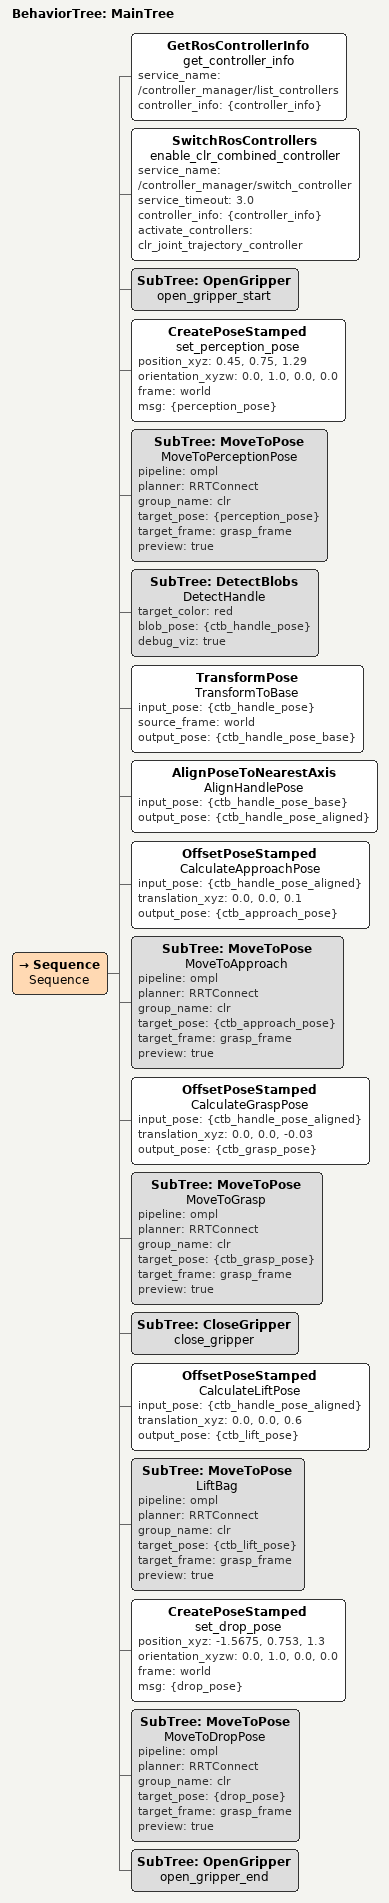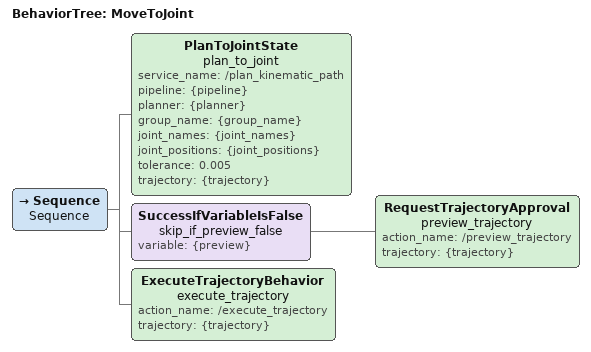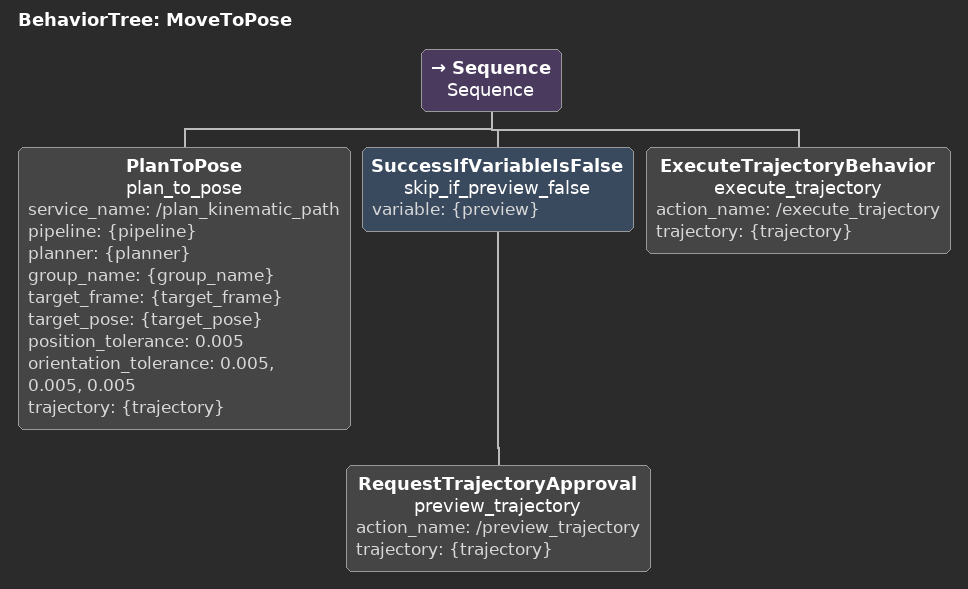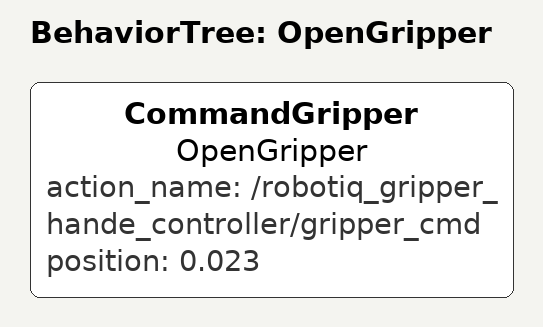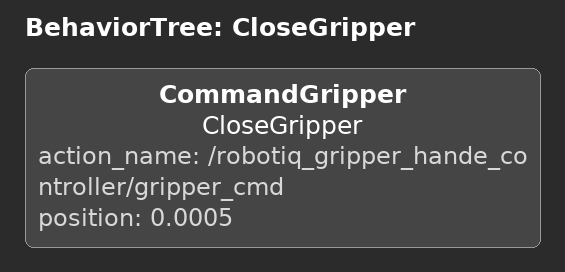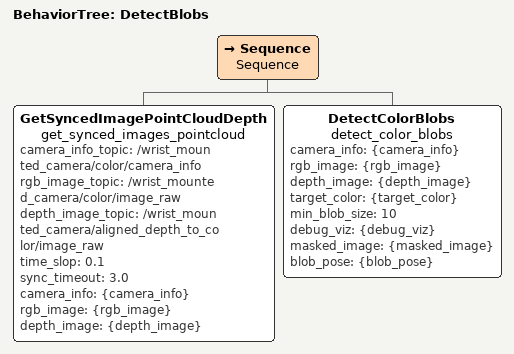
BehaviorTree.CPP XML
<root main_tree_to_execute="MainTree">
  <!-- Top-level behavior tree -->
  <BehaviorTree ID="MainTree">
    <Sequence name="Sequence">
      <GetRosControllerInfo
        name="get_controller_info"
        service_name="/controller_manager/list_controllers"
        controller_info="{controller_info}"
      />
      <SwitchRosControllers
        name="enable_clr_combined_controller"
        service_name="/controller_manager/switch_controller"
        service_timeout="3.0"
        controller_info="{controller_info}"
        activate_controllers="clr_joint_trajectory_controller"
      />
      <SubTree ID="OpenGripper" name="open_gripper_start" />
      <CreatePoseStamped
        name="set_perception_pose"
        position_xyz="0.45, 0.75, 1.29"
        orientation_xyzw="0.0, 1.0, 0.0, 0.0"
        frame="world"
        msg="{perception_pose}"
      />
      <SubTree ID="MoveToPose"
        name="MoveToPerceptionPose"
        pipeline="ompl"
        planner="RRTConnect"
        group_name="clr"
        target_pose="{perception_pose}"
        target_frame="grasp_frame"
        preview="true"
      />
      <SubTree ID="DetectBlobs"
        name="DetectHandle"
        target_color="red"
        blob_pose="{ctb_handle_pose}"
        debug_viz="true"
      />
      <TransformPose name="TransformToBase"
        input_pose="{ctb_handle_pose}"
        source_frame="world"
        output_pose="{ctb_handle_pose_base}"
      />
      <AlignPoseToNearestAxis name="AlignHandlePose"
        input_pose="{ctb_handle_pose_base}"
        output_pose="{ctb_handle_pose_aligned}"
      />
      <OffsetPoseStamped name="CalculateApproachPose"
        input_pose="{ctb_handle_pose_aligned}"
        translation_xyz="0.0, 0.0, 0.1"
        output_pose="{ctb_approach_pose}"
      />
      <SubTree ID="MoveToPose"
        name="MoveToApproach"
        pipeline="ompl"
        planner="RRTConnect"
        group_name="clr"
        target_pose="{ctb_approach_pose}"
        target_frame="grasp_frame"
        preview="true"
      />
      <OffsetPoseStamped name="CalculateGraspPose"
        input_pose="{ctb_handle_pose_aligned}"
        translation_xyz="0.0, 0.0, -0.03"
        output_pose="{ctb_grasp_pose}"
      />
      <SubTree ID="MoveToPose"
        name="MoveToGrasp"
        pipeline="ompl"
        planner="RRTConnect"
        group_name="clr"
        target_pose="{ctb_grasp_pose}"
        target_frame="grasp_frame"
        preview="true"
      />
      <SubTree ID="CloseGripper" name="close_gripper" />
      <OffsetPoseStamped name="CalculateLiftPose"
        input_pose="{ctb_handle_pose_aligned}"
        translation_xyz="0.0, 0.0, 0.6"
        output_pose="{ctb_lift_pose}"
      />
      <SubTree ID="MoveToPose"
        name="LiftBag"
        pipeline="ompl"
        planner="RRTConnect"
        group_name="clr"
        target_pose="{ctb_lift_pose}"
        target_frame="grasp_frame"
        preview="true"
      />
      <CreatePoseStamped
        name="set_drop_pose"
        position_xyz="-1.5675, 0.753, 1.3"
        orientation_xyzw="0.0, 1.0, 0.0, 0.0"
        frame="world"
        msg="{drop_pose}"
      />
      <SubTree ID="MoveToPose"
        name="MoveToDropPose"
        pipeline="ompl"
        planner="RRTConnect"
        group_name="clr"
        target_pose="{drop_pose}"
        target_frame="grasp_frame"
        preview="true"
      />
      <SubTree ID="OpenGripper" name="open_gripper_end" />
    </Sequence>
  </BehaviorTree>

  <!-- Motion planning behaviors -->
  <BehaviorTree ID="MoveToJoint">
    <Sequence name="Sequence">
      <PlanToJointState
        name="plan_to_joint"
        service_name="/plan_kinematic_path"
        pipeline="{pipeline}"
        planner="{planner}"
        group_name="{group_name}"
        joint_names="{joint_names}"
        joint_positions="{joint_positions}"
        tolerance="0.005"
        trajectory="{trajectory}"
      />
      <SuccessIfVariableIsFalse name="skip_if_preview_false" variable="{preview}">
        <RequestTrajectoryApproval
          name="preview_trajectory"
          action_name="/preview_trajectory"
          trajectory="{trajectory}"
        />
      </SuccessIfVariableIsFalse>
      <ExecuteTrajectoryBehavior
        name="execute_trajectory"
        action_name="/execute_trajectory"
        trajectory="{trajectory}"
      />
    </Sequence>
  </BehaviorTree>

  <BehaviorTree ID="MoveToPose">
    <Sequence name="Sequence">
      <PlanToPose
        name="plan_to_pose"
        service_name="/plan_kinematic_path"
        pipeline="{pipeline}"
        planner="{planner}"
        group_name="{group_name}"
        target_frame="{target_frame}"
        target_pose="{target_pose}"
        position_tolerance="0.005"
        orientation_tolerance="0.005, 0.005, 0.005"
        trajectory="{trajectory}"
      />
      <SuccessIfVariableIsFalse name="skip_if_preview_false" variable="{preview}">
        <RequestTrajectoryApproval
          name="preview_trajectory"
          action_name="/preview_trajectory"
          trajectory="{trajectory}"
        />
      </SuccessIfVariableIsFalse>
      <ExecuteTrajectoryBehavior
        name="execute_trajectory"
        action_name="/execute_trajectory"
        trajectory="{trajectory}"
      />
    </Sequence>
  </BehaviorTree>

  <BehaviorTree ID="OpenGripper">
    <CommandGripper
      name="OpenGripper"
      action_name="/robotiq_gripper_hande_controller/gripper_cmd"
      position="0.023"
    />
  </BehaviorTree>

  <BehaviorTree ID="CloseGripper">
    <CommandGripper
      name="CloseGripper"
      action_name="/robotiq_gripper_hande_controller/gripper_cmd"
      position="0.0005"
    />
  </BehaviorTree>

  <!-- Perception behavior -->
  <BehaviorTree ID="DetectBlobs">
    <Sequence name="Sequence">
          <GetSyncedImagePointCloudDepth
            name="get_synced_images_pointcloud"
            camera_info_topic="/wrist_mounted_camera/color/camera_info"
            rgb_image_topic="/wrist_mounted_camera/color/image_raw"
            depth_image_topic="/wrist_mounted_camera/aligned_depth_to_color/image_raw"
            time_slop="0.1"
            sync_timeout="3.0"
            camera_info="{camera_info}"
            rgb_image="{rgb_image}"
            depth_image="{depth_image}"
          />
      <DetectColorBlobs
        name="detect_color_blobs"
        camera_info="{camera_info}"
        rgb_image="{rgb_image}"
        depth_image="{depth_image}"
        target_color="{target_color}"
        min_blob_size="10"
        debug_viz="{debug_viz}"
        masked_image="{masked_image}"
        blob_pose="{blob_pose}"
      />
    </Sequence>
  </BehaviorTree>

</root>
